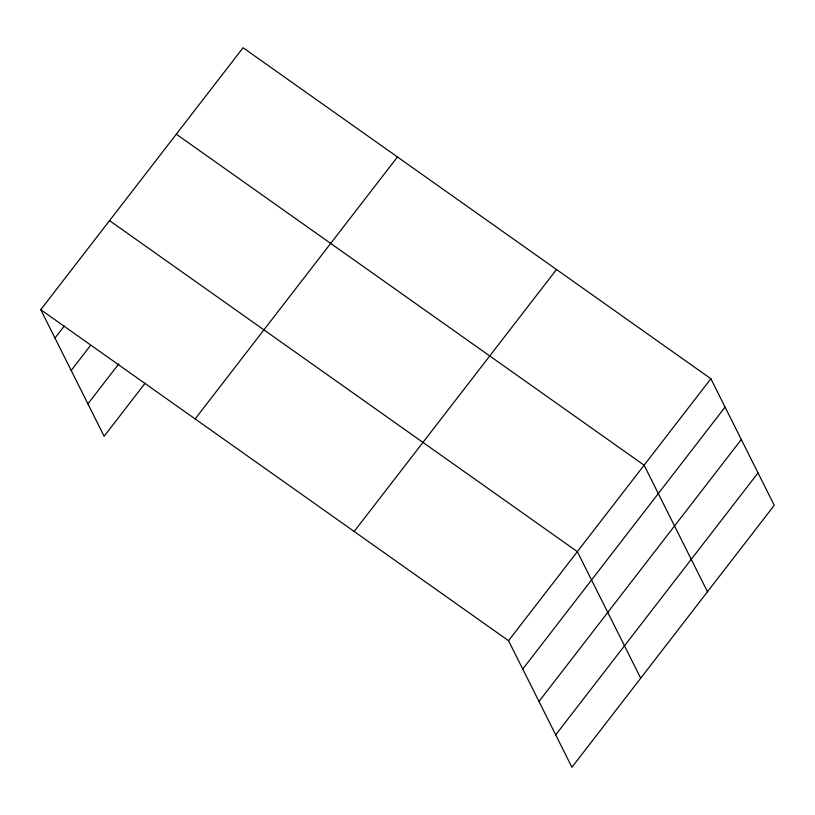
<?xml version="1.0" encoding="UTF-8"?>
<svg xmlns="http://www.w3.org/2000/svg" width="815" height="815" viewBox="0 0 815 815"><rect width="100%" height="100%" fill="white"/><g stroke="black" fill="none" stroke-linecap="round" stroke-linejoin="round"><path stroke-width="1.22" d="M40.75 309.7L243.074 47.739L710.874 378.741L774.25 505.3L571.926 767.261L508.55 640.702L40.75 309.7L104.126 436.259L145.09 383.223M54.962 338.072L64.232 326.061M71.18 370.479L90.506 345.458M87.898 403.863L118.817 363.826M195.121 418.93L397.445 156.969M354.179 531.472L556.502 269.51M508.55 640.702L710.874 378.741M522.751 669.074L725.085 407.113M538.98 701.471L741.304 439.519M555.698 734.855L758.021 472.904M176.305 134.19L644.105 465.182L707.481 591.751M109.536 220.631L577.336 551.633L640.712 678.192"/></g></svg>
